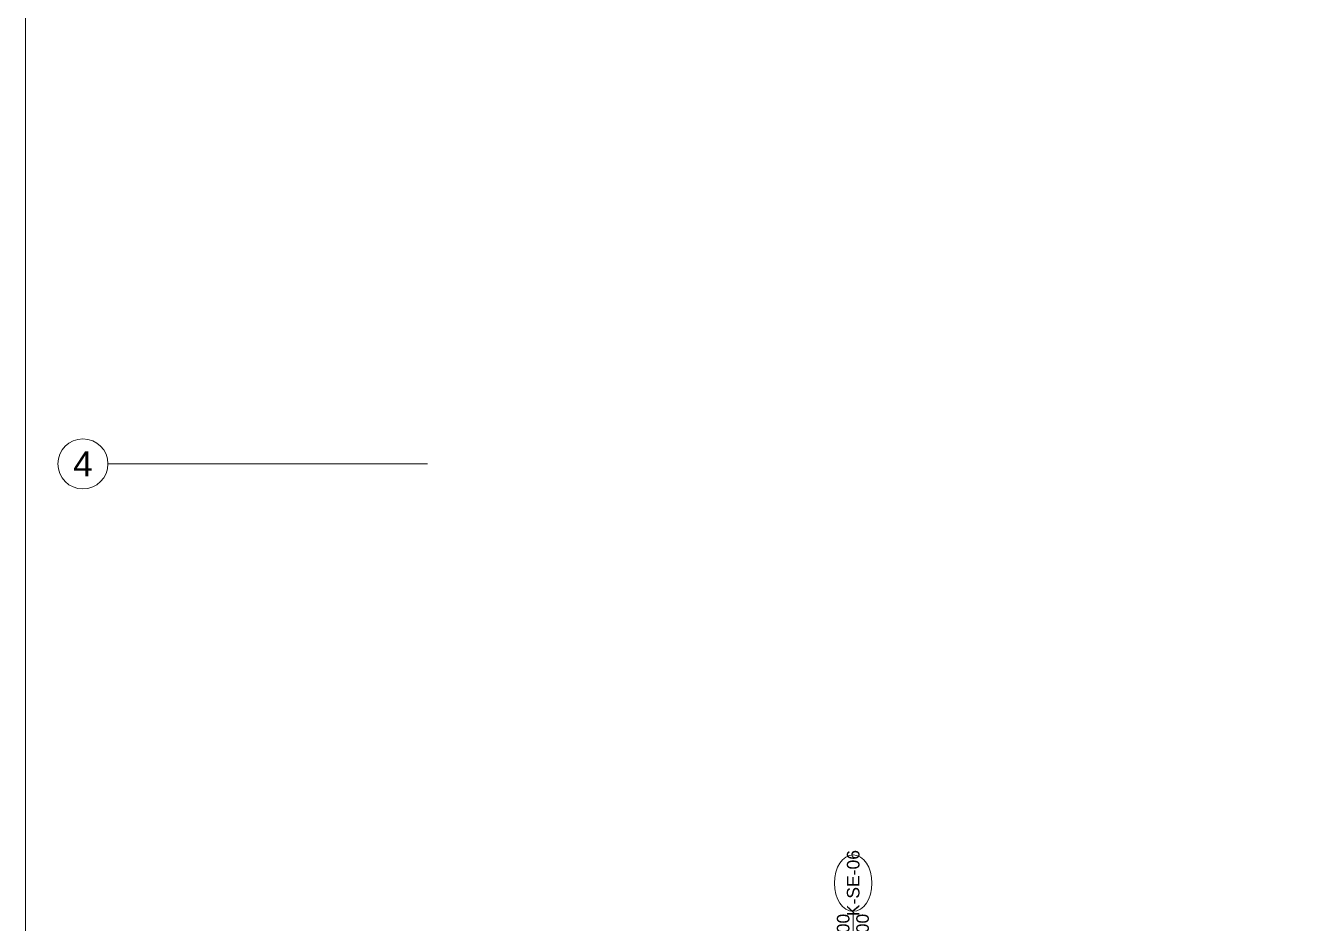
# Model space of a CAD drawing. Extents: x -3709 to 34975, y -230 to 8245.
# Drawn here: x 80 to 1099, y 1386 to 2103 of the extents above; entities that cross this region are included whole.
import ezdxf
from ezdxf.enums import TextEntityAlignment as Align

# ---------------------------------------------------------------- set-up
doc = ezdxf.new("R2010")
doc.units = 0
doc.layers.get('0').update_dxf_attribs({"color": 9, "lineweight": 9})
for name, color, linetype, lineweight in [('22', 8, 'Continuous', 9), ('24', 9, 'Continuous', 9), ('40A', 9, 'Continuous', 9)]:
    doc.layers.add(name, color=color, linetype=linetype, lineweight=lineweight)
doc.styles.add('Arial', font='arial.ttf', dxfattribs={"height": 2.5})

# ---------------------------------------------------------------- blocks, each defined once
blk = doc.blocks.new('0_aks')
at = {"linetype": 'Continuous'}
blk.add_circle((0, 0), 2, dxfattribs=at)
at = {"style": 'Arial'}
blk.add_attdef('AKS', text='', height=2, dxfattribs=at).set_placement((0, 0), align=Align.MIDDLE_CENTER)
blk = doc.blocks.new('p-aks_vw')
at = {"layer": '24', "ltscale": 2}
blk.add_lwpolyline([(-255, 1440), (0, 1440)], dxfattribs=at)
at = {"layer": '24', "xscale": 10, "yscale": 10, "zscale": 10}
blk.add_blockref('0_aks', (-275, 1440), dxfattribs=at).add_auto_attribs({'AKS': '4'})
blk = doc.blocks.new('0_doorno')
blk.add_lwpolyline([(4.5, 0), (12.5, 0)])
blk.add_ellipse((0, 0), major_axis=(-4.5, 0), ratio=0.666667)
at = {"style": 'Arial'}
blk.add_attdef('YUKSEKLIK', text='', height=2, dxfattribs=at).set_placement((5, 5.9), align=Align.TOP_LEFT)
blk.add_attdef('KAPINO', text='', height=1.4, dxfattribs=at).set_placement((-0.02, -0.04), align=Align.MIDDLE)
blk.add_attdef('GENISLIK', text='', height=2, dxfattribs=at).set_placement((5, -1.89), align=Align.BOTTOM_LEFT)

msp = doc.modelspace()

# ---------------------------------------------------------------- linework, layer by layer
at = {"layer": '40A'}
msp.add_lwpolyline([(80, 4190), (6455.06, 4190), (6455.06, 15), (80, 15)], close=True, dxfattribs=at)

# ---------------------------------------------------------------- block references
at = {"layer": '22'}
ref = msp.add_blockref('0_doorno', (740.84, 1417.83), dxfattribs=dict(at, xscale=-5, yscale=5, zscale=5, rotation=90))
ref.add_attrib('KAPINO', 'K-SE-06', dxfattribs={"layer": '0', "height": 10, "rotation": 90, "style": 'Arial'}).set_placement((740.84, 1417.83), align=Align.MIDDLE)
ref.add_attrib('GENISLIK', '400', dxfattribs={"layer": '0', "height": 10, "rotation": 90, "style": 'Arial'}).set_placement((740.84, 1370.01), align=Align.BOTTOM_LEFT)
ref.add_attrib('YUKSEKLIK', '400', dxfattribs={"layer": '0', "height": 10, "rotation": 90, "style": 'Arial'}).set_placement((743.34, 1370.01), align=Align.TOP_LEFT)
at = {"layer": '24'}
msp.add_blockref('p-aks_vw', (400.84, 312.5), dxfattribs=at)

doc.saveas('drawing.dxf')
